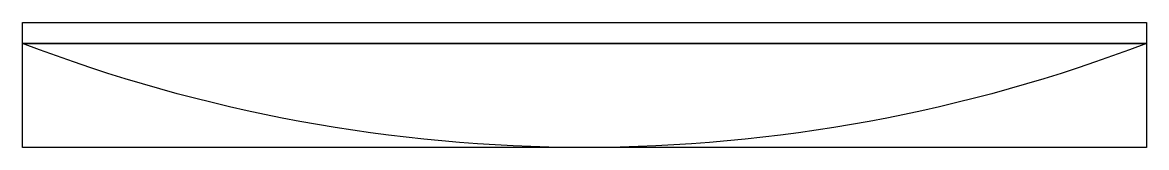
# Model space of a CAD drawing. Header units: millimetres. Extents: x 0 to 54, y -6 to 0.
import ezdxf

# ---------------------------------------------------------------- set-up
doc = ezdxf.new("R2010")
doc.units = ezdxf.units.MM
doc.layers.get('0').update_dxf_attribs({"linetype": 'CONTINUOUS'})

msp = doc.modelspace()

# ---------------------------------------------------------------- linework, layer by layer
msp.add_line((54, -1), (0, -1))
msp.add_lwpolyline([(0, 0), (54, 0), (54, -1, -0.185185), (0, -1)], format="xyb", close=True)
msp.add_lwpolyline([(0, -1), (54, -1), (54, -6), (0, -6)], close=True)

doc.saveas('drawing.dxf')
